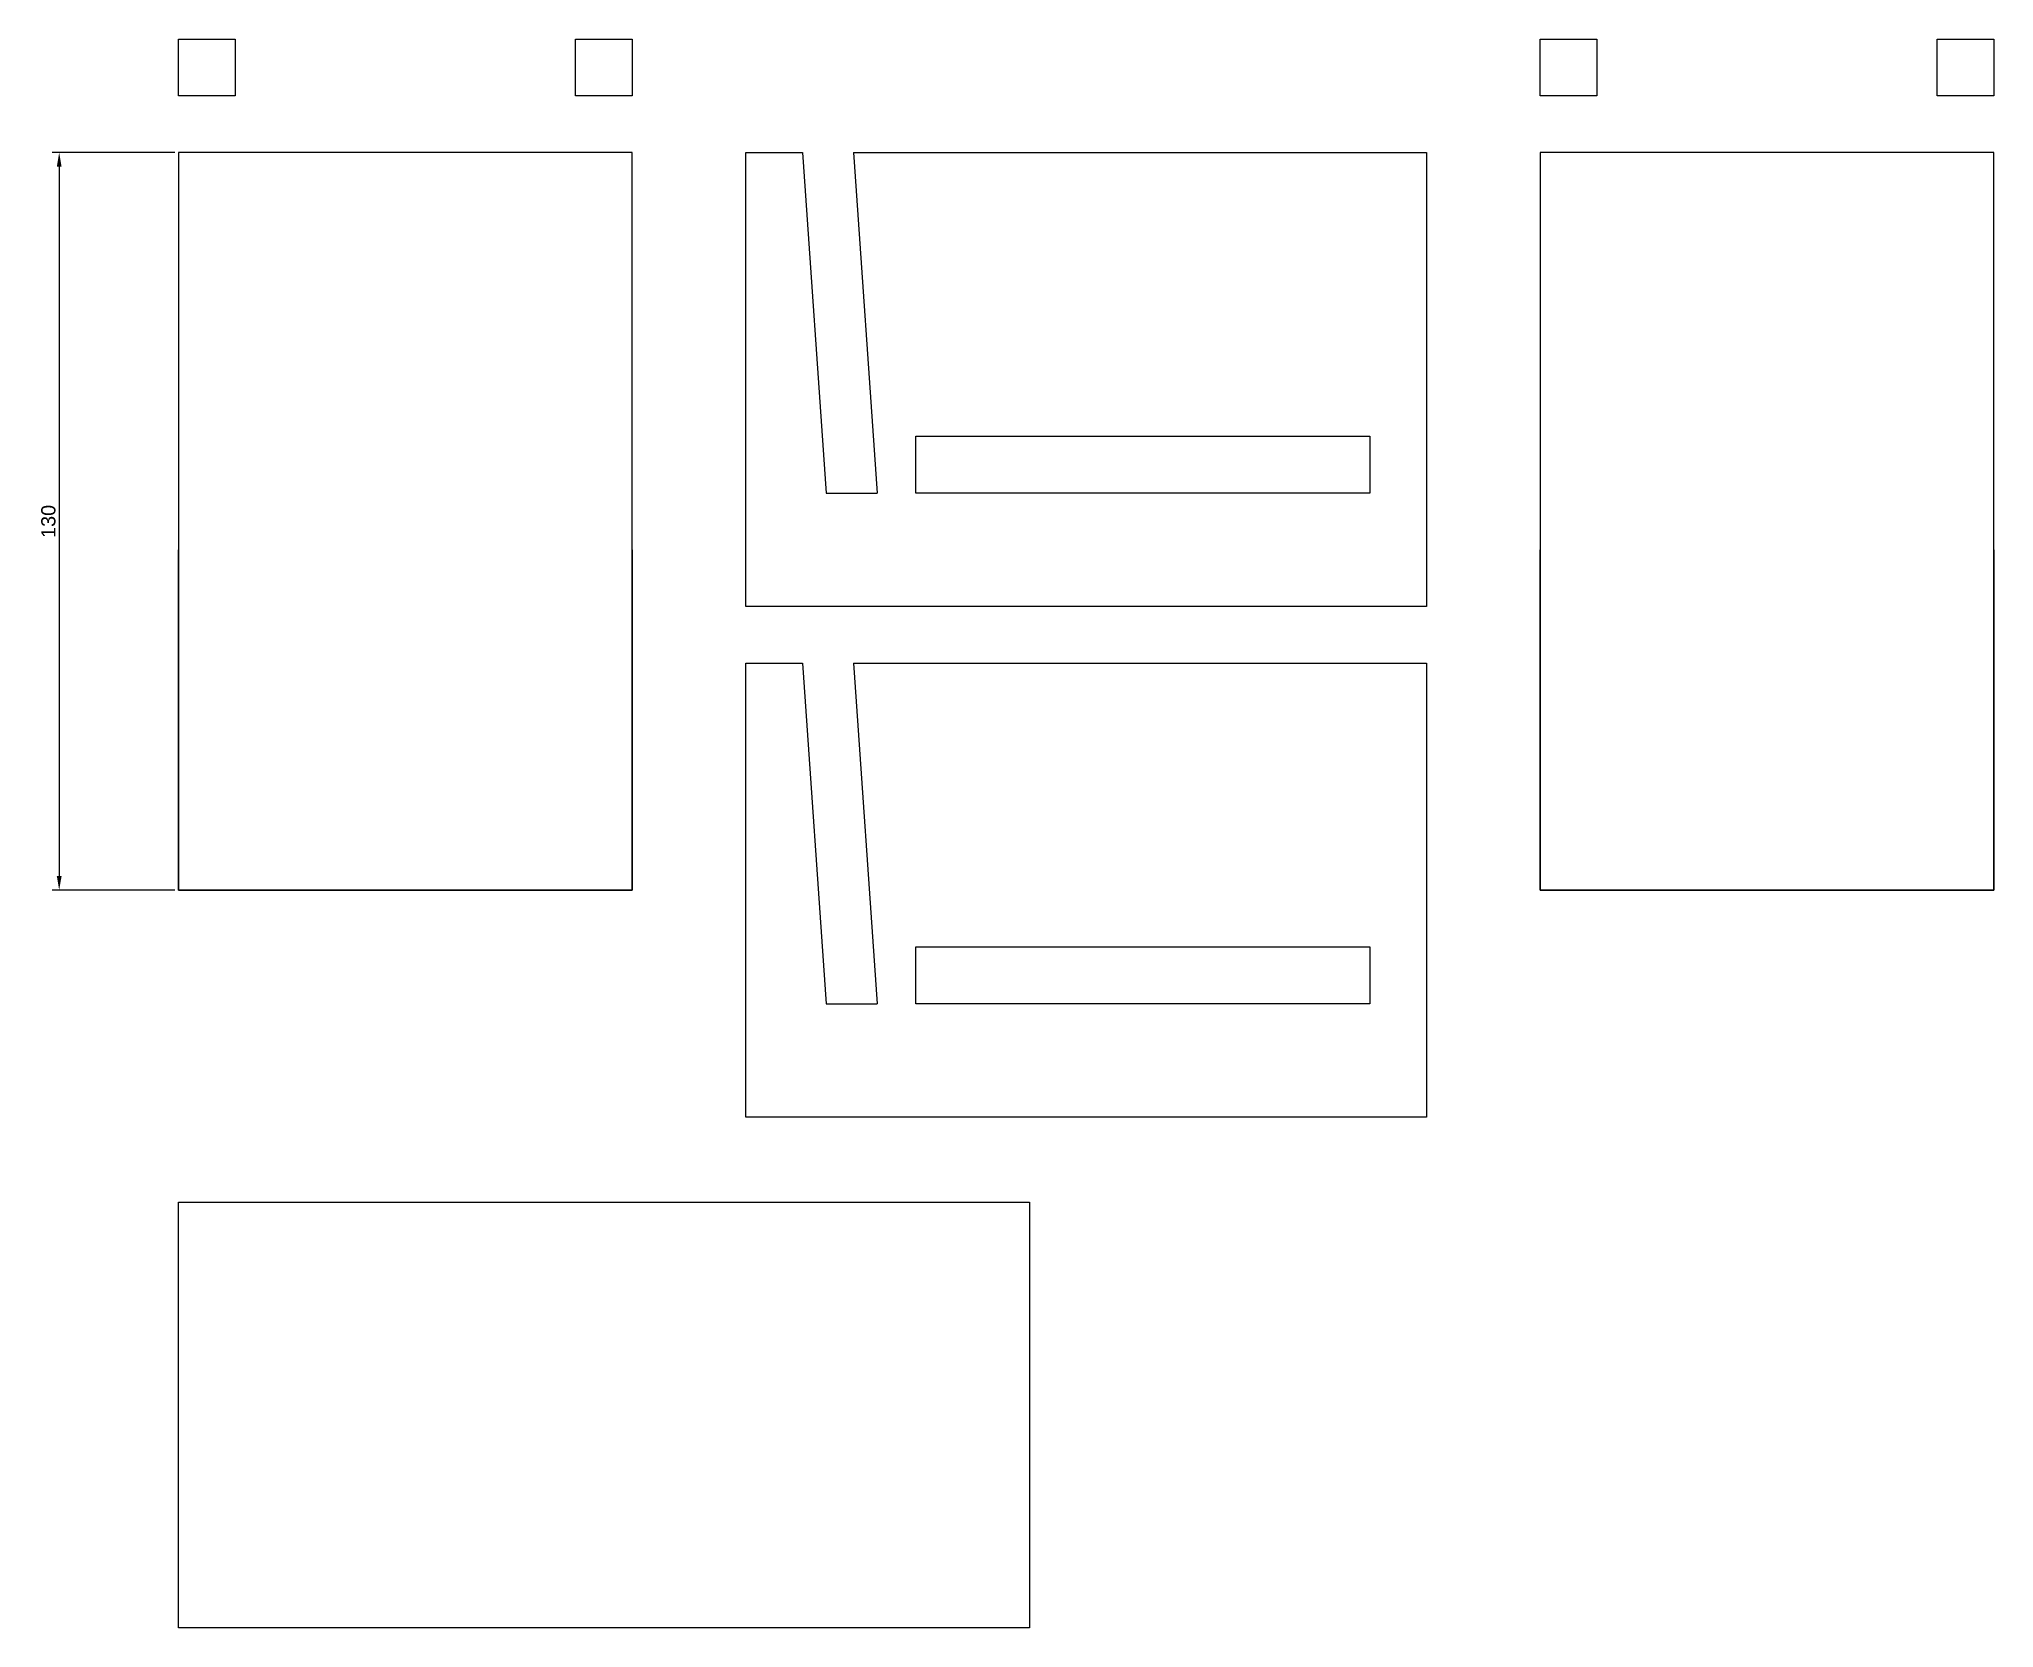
# Model space of a CAD drawing. Header units: millimetres. Extents: x -25 to 320, y 0 to 280.
import ezdxf

# ---------------------------------------------------------------- set-up
doc = ezdxf.new("R2010")
doc.units = ezdxf.units.MM
doc.styles.get("Standard").update_dxf_attribs({"font": 'Arial.ttf'})
doc.dimstyles.new('ISO-25', dxfattribs={"dimtxt": 2.5, "dimasz": 2.5, "dimexe": 1.25, "dimexo": 0.625, "dimtad": 1, "dimtxsty": 'Standard', "dimcen": 2.5, "dimadec": 0, "dimazin": 0, "dimtfac": 1, "dimtmove": 0, "dimatfit": 3, "dimfxl": 1, "dimarcsym": 0})

# ---------------------------------------------------------------- blocks, each defined once
blk = doc.blocks.new('*D7')
at = {"color": 0, "lineweight": -2, "transparency": 16777216}
for p, q in [((-0.62, 260), (-22.25, 260)), ((-21, 257.5), (-21, 132.5)), ((-0.62, 130), (-22.25, 130))]:
    blk.add_line(p, q, dxfattribs=at)
at = {"color": 0, "transparency": 16777216}
for points in [[(-21.42, 257.5), (-20.58, 257.5), (-21, 260)], [(-21.42, 132.5), (-20.58, 132.5), (-21, 130)]]:
    blk.add_solid(points, dxfattribs=at)
at = {"layer": 'Defpoints', "color": 0, "transparency": 16777216}
for p in [(0, 260), (-21, 130), (0, 130)]:
    blk.add_point(p, dxfattribs=at)
at = {"color": 0, "transparency": 16777216, "insert": (-22.9, 195), "char_height": 2.5, "attachment_point": 5, "rotation": 90}
blk.add_mtext('130', dxfattribs=at)

msp = doc.modelspace()

# ---------------------------------------------------------------- linework, layer by layer
for p, q in [((80, 260), (0, 260)), ((0, 260), (0, 130)), ((80, 130), (80, 260)), ((100, 260), (110, 260)), ((100, 230), (100, 260)), ((110, 260), (114.196, 200)), ((119, 260), (220, 260)), ((119, 260), (123.196, 200)), ((220, 260), (220, 230)), ((320, 260), (240, 260)), ((240, 260), (240, 130)), ((320, 130), (320, 260)), ((100, 180), (100, 230)), ((220, 230), (220, 180)), ((114.196, 200), (123.196, 200)), ((0, 130), (0, 190)), ((80, 190), (80, 130)), ((240, 130), (240, 190)), ((320, 190), (320, 130)), ((220, 180), (100, 180)), ((100, 170), (110, 170)), ((100, 140), (100, 170)), ((110, 170), (114.196, 110)), ((119, 170), (220, 170)), ((119, 170), (123.196, 110)), ((220, 170), (220, 140)), ((100, 90), (100, 140)), ((220, 140), (220, 90)), ((0, 130), (80, 130)), ((80, 130), (0, 130)), ((240, 130), (320, 130)), ((320, 130), (240, 130)), ((114.196, 110), (123.196, 110)), ((220, 90), (100, 90)), ((0, 75), (150, 75)), ((0, 0), (0, 75)), ((150, 75), (150, 0)), ((150, 0), (0, 0))]:
    msp.add_line(p, q)
for points in [[(0, 280), (10, 280), (10, 270), (0, 270)], [(80, 270), (70, 270), (70, 280), (80, 280)], [(240, 280), (250, 280), (250, 270), (240, 270)], [(320, 270), (310, 270), (310, 280), (320, 280)], [(130, 210), (210, 210), (210, 200), (130, 200)], [(130, 120), (210, 120), (210, 110), (130, 110)]]:
    msp.add_lwpolyline(points, close=True)

# ---------------------------------------------------------------- dimensions: what is measured, and where the dimension line sits
dim = msp.add_linear_dim(base=(-21, 130), p1=(0, 260), p2=(0, 130), angle=90, dimstyle='ISO-25')
dim.commit()
dim.dimension.update_dxf_attribs({"geometry": '*D7', "text_midpoint": (-22.902, 195)})

doc.saveas('drawing.dxf')
